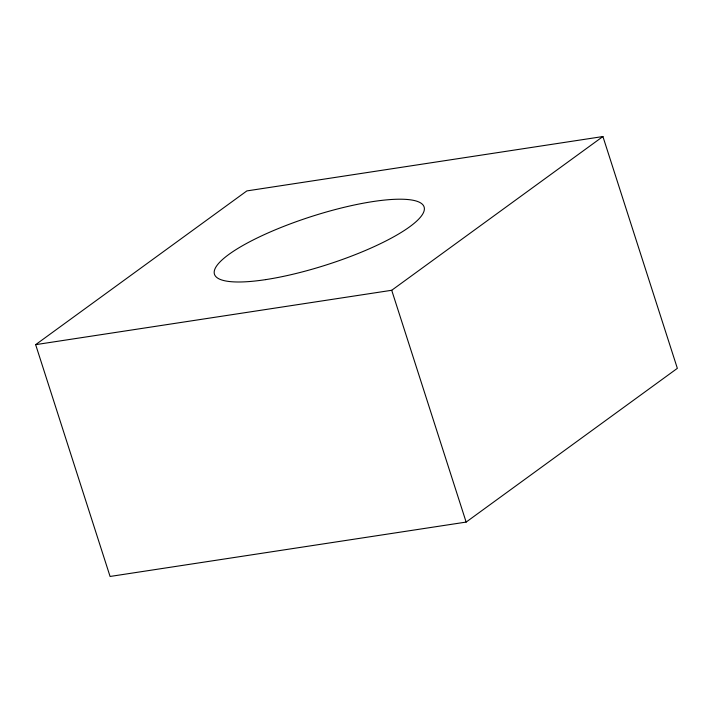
<?xml version="1.0" encoding="UTF-8"?>
<svg xmlns="http://www.w3.org/2000/svg" width="713" height="713" viewBox="0 0 713 713"><rect width="100%" height="100%" fill="white"/><g stroke="black" fill="none" stroke-linecap="round" stroke-linejoin="round"><path stroke-width="1.07" d="M35.65 344.655L246.858 190.915L602.922 136.539L677.35 368.345L466.142 522.085L110.078 576.46L35.65 344.655L391.713 290.28L602.922 136.539M391.713 290.28L466.142 522.085M265.673 279.621A110.078 25.32 -17.8 0 0 424.369 209.132A110.078 25.32 -17.8 0 0 267.821 233.035A110.078 25.32 -17.8 0 0 265.673 279.621"/></g></svg>
